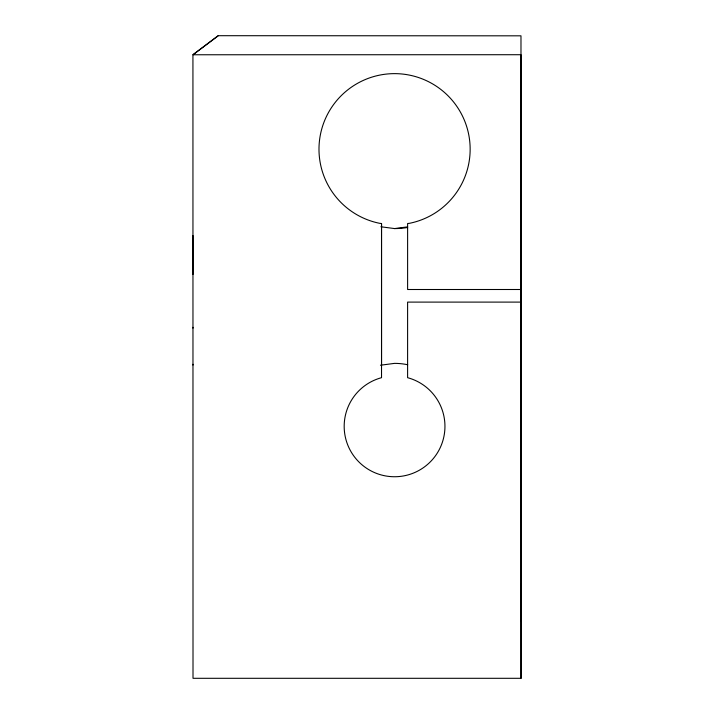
<?xml version="1.0" encoding="UTF-8"?>
<svg xmlns="http://www.w3.org/2000/svg" width="714" height="714" viewBox="0 0 714 714"><rect width="100%" height="100%" fill="white"/><g stroke="black" fill="none" stroke-linecap="round" stroke-linejoin="round"><path stroke-width="1.07" d="M192.976 365.077L192.976 364.265M192.976 328.128L192.976 327.307M192.958 274.533L192.958 235.486M381.526 365.086L381.526 223.518L379.821 223.348A75.586 75.586 0 0 1 331.724 107.225A75.586 75.586 0 0 1 457.415 107.225A75.586 75.586 0 0 1 409.309 223.348L407.614 223.518L407.614 289.509L521.006 289.5M521.059 616.548L521.059 611.764M521.059 613.219L521.059 584.025M521.059 593.673L521.059 592.218M521.059 614.486L521.059 621.537M521.059 609.952L521.059 608.792M521.059 596.645L521.059 595.485M521.059 589.353L521.059 590.942M521.059 588.05L521.059 588.88M521.059 617.378L521.068 616.923M521.059 585.614L521.059 587.006M521.068 619.663L521.059 620.769M521.059 583.891L521.059 585.257M218.127 35.87L192.932 54.764L193.012 678.3L521.059 678.3L520.979 35.825L218.127 35.7L192.932 54.764L520.979 54.719L521.059 678.3M380.874 226.775L394.565 228.578L407.614 226.865M380.437 365.229L394.565 363.372A62.984 62.984 0 0 1 407.685 364.747M521.015 302.102L407.605 302.102L407.605 377.688A50.391 50.391 0 0 1 435.843 455.255A50.391 50.391 0 0 1 353.287 455.255A50.391 50.391 0 0 1 381.526 377.688L381.526 223.518M521.059 601.483L521.059 603.955M521.059 594.36L521.059 594.833M521.059 610.604L521.068 611.077M407.64 227.498A79.361 79.361 0 0 1 394.565 228.578M521.015 370.53L521.015 371.387L521.015 370.53M521.015 320.997L521.015 321.853L521.015 320.997"/></g></svg>
